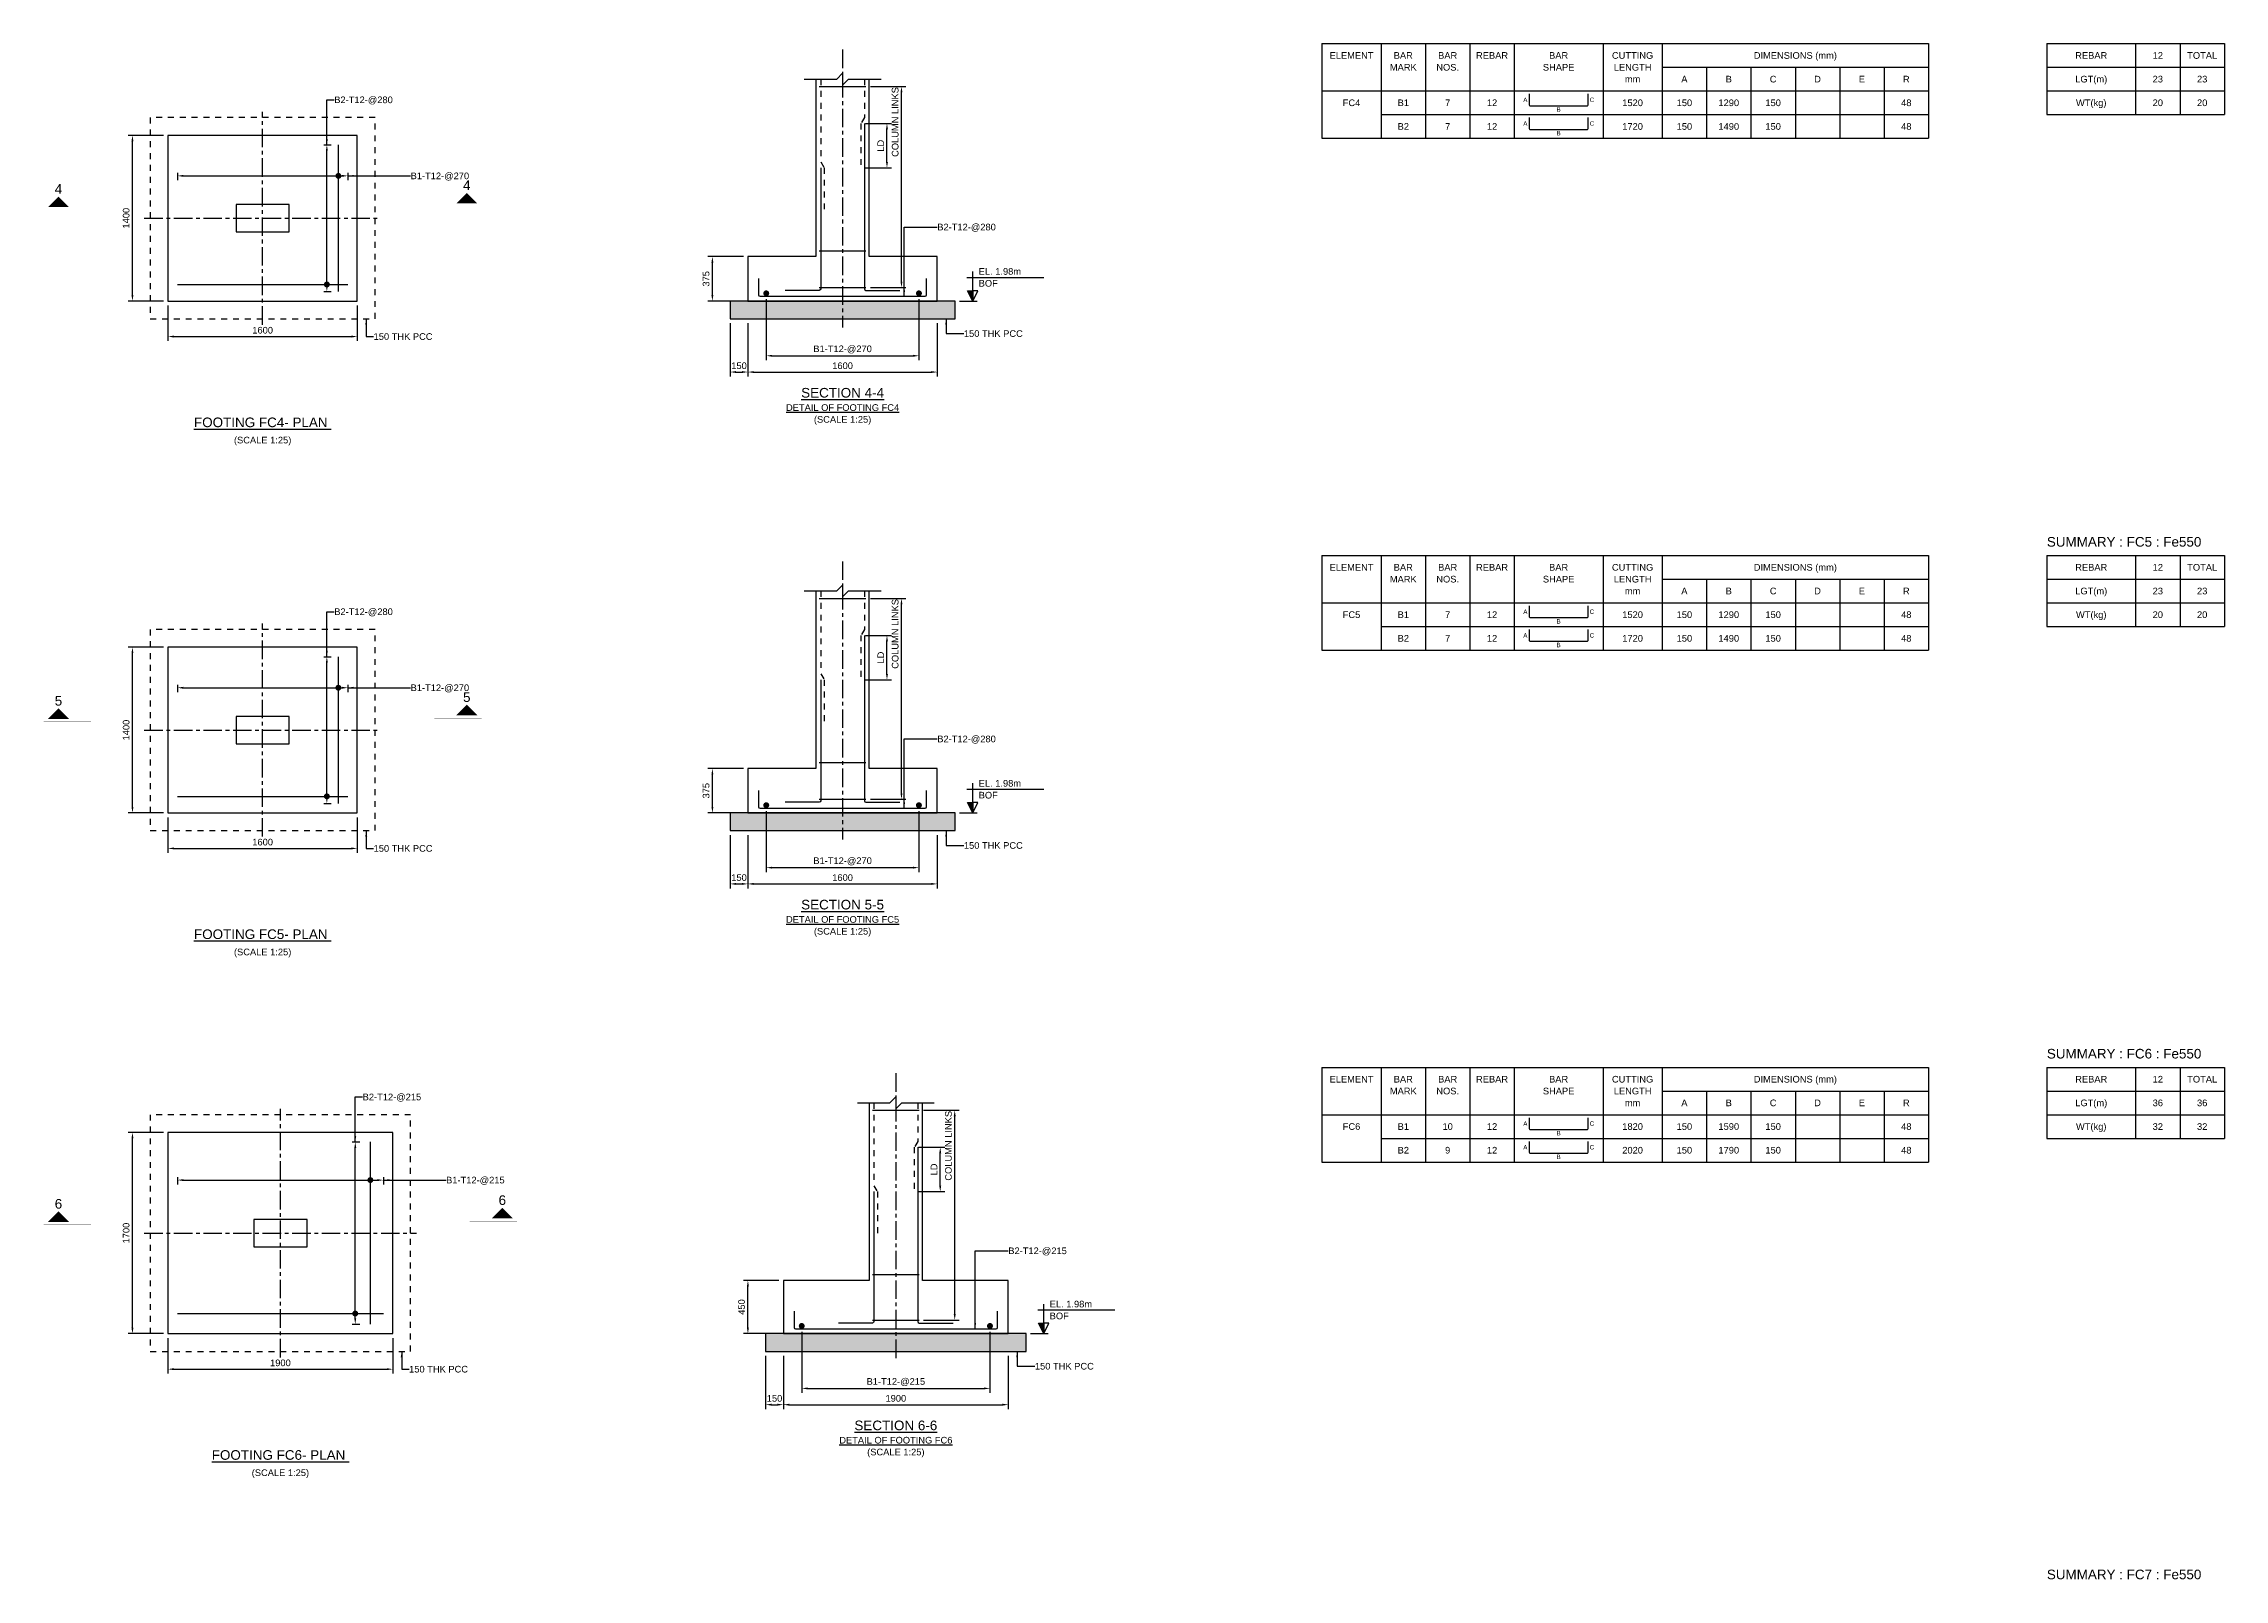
# Model space of a CAD drawing. Header units: inches. Extents: x -3602 to 70100, y -209600 to 630.
# Drawn here: x -3602 to 70100, y -103805 to -51900 of the extents above; entities that cross this region are included whole.
import ezdxf
from ezdxf.enums import TextEntityAlignment as Align

# ---------------------------------------------------------------- set-up
doc = ezdxf.new("R2010")
doc.units = ezdxf.units.IN
doc.header["$LTSCALE"] = 1000
doc.header["$MEASUREMENT"] = 0
doc.linetypes.add('Cline', pattern=[1, 0.625, -0.125, 0.125, -0.125])
doc.linetypes.add('Dashed', pattern=[0.6, 0.2, -0.2, 0.2])
for name, color, linetype in [('Center Line', 1, 'Continuous'), ('Column', 6, 'Continuous'), ('Concrete Line', 2, 'Continuous'), ('Dim', 31, 'Continuous'), ('Footing', 7, 'Continuous'), ('Labels', 4, 'Continuous'), ('PCC', 2, 'Continuous'), ('Reinforcement', 4, 'Continuous'), ('Schedule Header', 4, 'Continuous'), ('Schedule Line', 60, 'Continuous'), ('Section Mark', 5, 'Continuous'), ('Solid', 25, 'Continuous'), ('Text', 31, 'Continuous')]:
    doc.layers.add(name, color=color, linetype=linetype)
doc.styles.add('SC-BBS1', font='SansSerif')
doc.styles.add('SC-FTG1', font='SansSerif')
doc.styles.add('SC-FTG2', font='SansSerif')
doc.dimstyles.new('RccFooting', dxfattribs={"dimtxt": 225, "dimasz": 200, "dimexe": 150, "dimexo": 150, "dimgap": 100, "dimtad": 1, "dimtoh": 1, "dimdec": 4, "dimlfac": 0.25, "dimzin": 0, "dimdsep": 46, "dimtxsty": 'SC-FTG2', "dimcen": 0.09, "dimclrd": 8, "dimclre": 8, "dimclrt": 31, "dimadec": 0, "dimazin": 0, "dimtfac": 1, "dimtdec": 0, "dimtix": 1, "dimtofl": 0, "dimtmove": 0, "dimatfit": 3, "dimfxl": 1, "dimtolj": 1, "dimtzin": 0, "dimarcsym": 0})

# ---------------------------------------------------------------- blocks, each defined once
blk = doc.blocks.new('*D30')
at = {"color": 8, "linetype": 'ByBlock', "lineweight": -2}
for p, q in [((600, -60750), (600, -61950)), ((7000, -60750), (7000, -61950)), ((800, -61800), (6800, -61800))]:
    blk.add_line(p, q, dxfattribs=at)
at = {"color": 8}
for points in [[(600, -61800), (800, -61767), (800, -61833)], [(7000, -61800), (6800, -61833), (6800, -61767)]]:
    blk.add_solid(points, dxfattribs=at)
at = {"layer": 'DEFPOINTS', "color": 31}
for p in [(600, -60600), (7000, -60600), (600, -61800)]:
    blk.add_point(p, dxfattribs=at)
at = {"color": 31, "insert": (3800, -61588), "char_height": 225, "attachment_point": 5, "style": 'SC-FTG2'}
blk.add_mtext('\\A1;1600', dxfattribs=at)
blk = doc.blocks.new('*D31')
at = {"color": 8, "linetype": 'ByBlock', "lineweight": -2}
for p, q in [((450, -55000), (-750, -55000)), ((-600, -60400), (-600, -55200)), ((450, -60600), (-750, -60600))]:
    blk.add_line(p, q, dxfattribs=at)
at = {"color": 8}
for points in [[(-600, -55000), (-567, -55200), (-633, -55200)], [(-600, -60600), (-633, -60400), (-567, -60400)]]:
    blk.add_solid(points, dxfattribs=at)
at = {"layer": 'DEFPOINTS', "color": 31}
for p in [(600, -55000), (-600, -60600), (600, -60600)]:
    blk.add_point(p, dxfattribs=at)
at = {"color": 31, "insert": (-812, -57800), "char_height": 225, "attachment_point": 5, "rotation": 90, "style": 'SC-FTG2'}
blk.add_mtext('\\A1;1400', dxfattribs=at)
blk = doc.blocks.new('*D32')
at = {"color": 8, "linetype": 'ByBlock', "lineweight": -2}
for p, q in [((5870, -55320), (6120, -55320)), ((5970, -60080), (5970, -55520)), ((5870, -60280), (6120, -60280))]:
    blk.add_line(p, q, dxfattribs=at)
at = {"color": 8}
for points in [[(5970, -55320), (6003, -55520), (5937, -55520)], [(5970, -60280), (5937, -60080), (6003, -60080)]]:
    blk.add_solid(points, dxfattribs=at)
at = {"layer": 'DEFPOINTS', "color": 31}
for p in [(5720, -55320), (5720, -60280), (5970, -60280)]:
    blk.add_point(p, dxfattribs=at)
blk = doc.blocks.new('*D33')
at = {"color": 8, "linetype": 'ByBlock', "lineweight": -2}
for p, q in [((920, -56270), (920, -56520)), ((1120, -56370), (6480, -56370)), ((6680, -56270), (6680, -56520))]:
    blk.add_line(p, q, dxfattribs=at)
at = {"color": 8}
for points in [[(920, -56370), (1120, -56337), (1120, -56403)], [(6680, -56370), (6480, -56403), (6480, -56337)]]:
    blk.add_solid(points, dxfattribs=at)
at = {"layer": 'DEFPOINTS', "color": 31}
for p in [(920, -56120), (920, -56370), (6680, -56120)]:
    blk.add_point(p, dxfattribs=at)
blk = doc.blocks.new('*D34')
at = {"color": 8, "linetype": 'ByBlock', "lineweight": -2}
for p, q in [((19600, -61350), (19600, -63150)), ((20200, -61350), (20200, -63150)), ((19800, -63000), (20000, -63000))]:
    blk.add_line(p, q, dxfattribs=at)
at = {"color": 8}
for points in [[(19600, -63000), (19800, -62967), (19800, -63033)], [(20200, -63000), (20000, -63033), (20000, -62967)]]:
    blk.add_solid(points, dxfattribs=at)
at = {"layer": 'DEFPOINTS', "color": 31}
for p in [(19600, -61200), (20200, -61200), (19600, -63000)]:
    blk.add_point(p, dxfattribs=at)
at = {"color": 31, "insert": (19900, -62788), "char_height": 225, "attachment_point": 5, "style": 'SC-FTG2'}
blk.add_mtext('\\A1;150', dxfattribs=at)
blk = doc.blocks.new('*D35')
at = {"color": 8, "linetype": 'ByBlock', "lineweight": -2}
for p, q in [((20200, -61350), (20200, -63150)), ((26600, -61350), (26600, -63150)), ((20400, -63000), (26400, -63000))]:
    blk.add_line(p, q, dxfattribs=at)
at = {"color": 8}
for points in [[(20200, -63000), (20400, -62967), (20400, -63033)], [(26600, -63000), (26400, -63033), (26400, -62967)]]:
    blk.add_solid(points, dxfattribs=at)
at = {"layer": 'DEFPOINTS', "color": 31}
for p in [(20200, -61200), (26600, -61200), (20200, -63000)]:
    blk.add_point(p, dxfattribs=at)
at = {"color": 31, "insert": (23400, -62788), "char_height": 225, "attachment_point": 5, "style": 'SC-FTG2'}
blk.add_mtext('\\A1;1600', dxfattribs=at)
blk = doc.blocks.new('*D36')
at = {"color": 8, "linetype": 'ByBlock', "lineweight": -2}
for p, q in [((20050, -59100), (18850, -59100)), ((19000, -60400), (19000, -59300)), ((20050, -60600), (18850, -60600))]:
    blk.add_line(p, q, dxfattribs=at)
at = {"color": 8}
for points in [[(19000, -59100), (19033, -59300), (18967, -59300)], [(19000, -60600), (18967, -60400), (19033, -60400)]]:
    blk.add_solid(points, dxfattribs=at)
at = {"layer": 'DEFPOINTS', "color": 31}
for p in [(20200, -59100), (19000, -60600), (20200, -60600)]:
    blk.add_point(p, dxfattribs=at)
at = {"color": 31, "insert": (18788, -59850), "char_height": 225, "attachment_point": 5, "rotation": 90, "style": 'SC-FTG2'}
blk.add_mtext('\\A1;375', dxfattribs=at)
blk = doc.blocks.new('*D37')
at = {"color": 8, "linetype": 'ByBlock', "lineweight": -2}
for p, q in [((20820, -60540), (20820, -62600)), ((25980, -60540), (25980, -62600)), ((21020, -62450), (25780, -62450))]:
    blk.add_line(p, q, dxfattribs=at)
at = {"color": 8}
for points in [[(20820, -62450), (21020, -62417), (21020, -62483)], [(25980, -62450), (25780, -62483), (25780, -62417)]]:
    blk.add_solid(points, dxfattribs=at)
at = {"layer": 'DEFPOINTS', "color": 31}
for p in [(20820, -60390), (25980, -60390), (20820, -62450)]:
    blk.add_point(p, dxfattribs=at)
at = {"color": 31, "insert": (23400, -62238), "char_height": 225, "attachment_point": 5, "style": 'SC-FTG2'}
blk.add_mtext('\\A1;B1-T12-@270', dxfattribs=at)
blk = doc.blocks.new('*D38')
at = {"color": 8, "linetype": 'ByBlock', "lineweight": -2}
for p, q in [((24170, -54600), (25050, -54600)), ((24900, -55900), (24900, -54800)), ((24170, -56100), (25050, -56100))]:
    blk.add_line(p, q, dxfattribs=at)
at = {"color": 8}
for points in [[(24900, -54600), (24933, -54800), (24867, -54800)], [(24900, -56100), (24867, -55900), (24933, -55900)]]:
    blk.add_solid(points, dxfattribs=at)
at = {"layer": 'DEFPOINTS', "color": 31}
for p in [(24020, -54600), (24020, -56100), (24900, -56100)]:
    blk.add_point(p, dxfattribs=at)
at = {"color": 31, "insert": (24688, -55350), "char_height": 225, "attachment_point": 5, "rotation": 90, "style": 'SC-FTG2'}
blk.add_mtext('\\A1;LD', dxfattribs=at)
blk = doc.blocks.new('*D39')
at = {"color": 8, "linetype": 'ByBlock', "lineweight": -2}
for p, q in [((24340, -53350), (25540, -53350)), ((25390, -59940), (25390, -53550)), ((24340, -60140), (25540, -60140))]:
    blk.add_line(p, q, dxfattribs=at)
at = {"color": 8}
for points in [[(25390, -53350), (25423, -53550), (25357, -53550)], [(25390, -60140), (25357, -59940), (25423, -59940)]]:
    blk.add_solid(points, dxfattribs=at)
at = {"layer": 'DEFPOINTS', "color": 31}
for p in [(24190, -53350), (24190, -60140), (25390, -60140)]:
    blk.add_point(p, dxfattribs=at)
at = {"color": 31, "insert": (25178, -54550), "char_height": 225, "attachment_point": 5, "rotation": 90, "style": 'SC-FTG2'}
blk.add_mtext('\\A1;COLUMN LINKS', dxfattribs=at)
blk = doc.blocks.new('*D40')
at = {"color": 8, "linetype": 'ByBlock', "lineweight": -2}
for p, q in [((600, -78050), (600, -79250)), ((7000, -78050), (7000, -79250)), ((800, -79100), (6800, -79100))]:
    blk.add_line(p, q, dxfattribs=at)
at = {"color": 8}
for points in [[(600, -79100), (800, -79067), (800, -79133)], [(7000, -79100), (6800, -79133), (6800, -79067)]]:
    blk.add_solid(points, dxfattribs=at)
at = {"layer": 'DEFPOINTS', "color": 31}
for p in [(600, -77900), (7000, -77900), (600, -79100)]:
    blk.add_point(p, dxfattribs=at)
at = {"color": 31, "insert": (3800, -78888), "char_height": 225, "attachment_point": 5, "style": 'SC-FTG2'}
blk.add_mtext('\\A1;1600', dxfattribs=at)
blk = doc.blocks.new('*D41')
at = {"color": 8, "linetype": 'ByBlock', "lineweight": -2}
for p, q in [((450, -72300), (-750, -72300)), ((-600, -77700), (-600, -72500)), ((450, -77900), (-750, -77900))]:
    blk.add_line(p, q, dxfattribs=at)
at = {"color": 8}
for points in [[(-600, -72300), (-567, -72500), (-633, -72500)], [(-600, -77900), (-633, -77700), (-567, -77700)]]:
    blk.add_solid(points, dxfattribs=at)
at = {"layer": 'DEFPOINTS', "color": 31}
for p in [(600, -72300), (-600, -77900), (600, -77900)]:
    blk.add_point(p, dxfattribs=at)
at = {"color": 31, "insert": (-812, -75100), "char_height": 225, "attachment_point": 5, "rotation": 90, "style": 'SC-FTG2'}
blk.add_mtext('\\A1;1400', dxfattribs=at)
blk = doc.blocks.new('*D42')
at = {"color": 8, "linetype": 'ByBlock', "lineweight": -2}
for p, q in [((5870, -72620), (6120, -72620)), ((5970, -77380), (5970, -72820)), ((5870, -77580), (6120, -77580))]:
    blk.add_line(p, q, dxfattribs=at)
at = {"color": 8}
for points in [[(5970, -72620), (6003, -72820), (5937, -72820)], [(5970, -77580), (5937, -77380), (6003, -77380)]]:
    blk.add_solid(points, dxfattribs=at)
at = {"layer": 'DEFPOINTS', "color": 31}
for p in [(5720, -72620), (5720, -77580), (5970, -77580)]:
    blk.add_point(p, dxfattribs=at)
blk = doc.blocks.new('*D43')
at = {"color": 8, "linetype": 'ByBlock', "lineweight": -2}
for p, q in [((920, -73570), (920, -73820)), ((1120, -73670), (6480, -73670)), ((6680, -73570), (6680, -73820))]:
    blk.add_line(p, q, dxfattribs=at)
at = {"color": 8}
for points in [[(920, -73670), (1120, -73637), (1120, -73703)], [(6680, -73670), (6480, -73703), (6480, -73637)]]:
    blk.add_solid(points, dxfattribs=at)
at = {"layer": 'DEFPOINTS', "color": 31}
for p in [(920, -73420), (920, -73670), (6680, -73420)]:
    blk.add_point(p, dxfattribs=at)
blk = doc.blocks.new('*D44')
at = {"color": 8, "linetype": 'ByBlock', "lineweight": -2}
for p, q in [((19600, -78650), (19600, -80450)), ((20200, -78650), (20200, -80450)), ((19800, -80300), (20000, -80300))]:
    blk.add_line(p, q, dxfattribs=at)
at = {"color": 8}
for points in [[(19600, -80300), (19800, -80267), (19800, -80333)], [(20200, -80300), (20000, -80333), (20000, -80267)]]:
    blk.add_solid(points, dxfattribs=at)
at = {"layer": 'DEFPOINTS', "color": 31}
for p in [(19600, -78500), (20200, -78500), (19600, -80300)]:
    blk.add_point(p, dxfattribs=at)
at = {"color": 31, "insert": (19900, -80088), "char_height": 225, "attachment_point": 5, "style": 'SC-FTG2'}
blk.add_mtext('\\A1;150', dxfattribs=at)
blk = doc.blocks.new('*D45')
at = {"color": 8, "linetype": 'ByBlock', "lineweight": -2}
for p, q in [((20200, -78650), (20200, -80450)), ((26600, -78650), (26600, -80450)), ((20400, -80300), (26400, -80300))]:
    blk.add_line(p, q, dxfattribs=at)
at = {"color": 8}
for points in [[(20200, -80300), (20400, -80267), (20400, -80333)], [(26600, -80300), (26400, -80333), (26400, -80267)]]:
    blk.add_solid(points, dxfattribs=at)
at = {"layer": 'DEFPOINTS', "color": 31}
for p in [(20200, -78500), (26600, -78500), (20200, -80300)]:
    blk.add_point(p, dxfattribs=at)
at = {"color": 31, "insert": (23400, -80088), "char_height": 225, "attachment_point": 5, "style": 'SC-FTG2'}
blk.add_mtext('\\A1;1600', dxfattribs=at)
blk = doc.blocks.new('*D46')
at = {"color": 8, "linetype": 'ByBlock', "lineweight": -2}
for p, q in [((20050, -76400), (18850, -76400)), ((19000, -77700), (19000, -76600)), ((20050, -77900), (18850, -77900))]:
    blk.add_line(p, q, dxfattribs=at)
at = {"color": 8}
for points in [[(19000, -76400), (19033, -76600), (18967, -76600)], [(19000, -77900), (18967, -77700), (19033, -77700)]]:
    blk.add_solid(points, dxfattribs=at)
at = {"layer": 'DEFPOINTS', "color": 31}
for p in [(20200, -76400), (19000, -77900), (20200, -77900)]:
    blk.add_point(p, dxfattribs=at)
at = {"color": 31, "insert": (18788, -77150), "char_height": 225, "attachment_point": 5, "rotation": 90, "style": 'SC-FTG2'}
blk.add_mtext('\\A1;375', dxfattribs=at)
blk = doc.blocks.new('*D47')
at = {"color": 8, "linetype": 'ByBlock', "lineweight": -2}
for p, q in [((20820, -77840), (20820, -79900)), ((25980, -77840), (25980, -79900)), ((21020, -79750), (25780, -79750))]:
    blk.add_line(p, q, dxfattribs=at)
at = {"color": 8}
for points in [[(20820, -79750), (21020, -79717), (21020, -79783)], [(25980, -79750), (25780, -79783), (25780, -79717)]]:
    blk.add_solid(points, dxfattribs=at)
at = {"layer": 'DEFPOINTS', "color": 31}
for p in [(20820, -77690), (25980, -77690), (20820, -79750)]:
    blk.add_point(p, dxfattribs=at)
at = {"color": 31, "insert": (23400, -79538), "char_height": 225, "attachment_point": 5, "style": 'SC-FTG2'}
blk.add_mtext('\\A1;B1-T12-@270', dxfattribs=at)
blk = doc.blocks.new('*D48')
at = {"color": 8, "linetype": 'ByBlock', "lineweight": -2}
for p, q in [((24170, -71900), (25050, -71900)), ((24900, -73200), (24900, -72100)), ((24170, -73400), (25050, -73400))]:
    blk.add_line(p, q, dxfattribs=at)
at = {"color": 8}
for points in [[(24900, -71900), (24933, -72100), (24867, -72100)], [(24900, -73400), (24867, -73200), (24933, -73200)]]:
    blk.add_solid(points, dxfattribs=at)
at = {"layer": 'DEFPOINTS', "color": 31}
for p in [(24020, -71900), (24020, -73400), (24900, -73400)]:
    blk.add_point(p, dxfattribs=at)
at = {"color": 31, "insert": (24688, -72650), "char_height": 225, "attachment_point": 5, "rotation": 90, "style": 'SC-FTG2'}
blk.add_mtext('\\A1;LD', dxfattribs=at)
blk = doc.blocks.new('*D49')
at = {"color": 8, "linetype": 'ByBlock', "lineweight": -2}
for p, q in [((24340, -70650), (25540, -70650)), ((25390, -77240), (25390, -70850)), ((24340, -77440), (25540, -77440))]:
    blk.add_line(p, q, dxfattribs=at)
at = {"color": 8}
for points in [[(25390, -70650), (25423, -70850), (25357, -70850)], [(25390, -77440), (25357, -77240), (25423, -77240)]]:
    blk.add_solid(points, dxfattribs=at)
at = {"layer": 'DEFPOINTS', "color": 31}
for p in [(24190, -70650), (24190, -77440), (25390, -77440)]:
    blk.add_point(p, dxfattribs=at)
at = {"color": 31, "insert": (25178, -71850), "char_height": 225, "attachment_point": 5, "rotation": 90, "style": 'SC-FTG2'}
blk.add_mtext('\\A1;COLUMN LINKS', dxfattribs=at)
blk = doc.blocks.new('*D50')
at = {"color": 8, "linetype": 'ByBlock', "lineweight": -2}
for p, q in [((600, -95650), (600, -96850)), ((8200, -95650), (8200, -96850)), ((800, -96700), (8000, -96700))]:
    blk.add_line(p, q, dxfattribs=at)
at = {"color": 8}
for points in [[(600, -96700), (800, -96667), (800, -96733)], [(8200, -96700), (8000, -96733), (8000, -96667)]]:
    blk.add_solid(points, dxfattribs=at)
at = {"layer": 'DEFPOINTS', "color": 31}
for p in [(600, -95500), (8200, -95500), (600, -96700)]:
    blk.add_point(p, dxfattribs=at)
at = {"color": 31, "insert": (4400, -96488), "char_height": 225, "attachment_point": 5, "style": 'SC-FTG2'}
blk.add_mtext('\\A1;1900', dxfattribs=at)
blk = doc.blocks.new('*D51')
at = {"color": 8, "linetype": 'ByBlock', "lineweight": -2}
for p, q in [((450, -88700), (-750, -88700)), ((-600, -95300), (-600, -88900)), ((450, -95500), (-750, -95500))]:
    blk.add_line(p, q, dxfattribs=at)
at = {"color": 8}
for points in [[(-600, -88700), (-567, -88900), (-633, -88900)], [(-600, -95500), (-633, -95300), (-567, -95300)]]:
    blk.add_solid(points, dxfattribs=at)
at = {"layer": 'DEFPOINTS', "color": 31}
for p in [(600, -88700), (-600, -95500), (600, -95500)]:
    blk.add_point(p, dxfattribs=at)
at = {"color": 31, "insert": (-812, -92100), "char_height": 225, "attachment_point": 5, "rotation": 90, "style": 'SC-FTG2'}
blk.add_mtext('\\A1;1700', dxfattribs=at)
blk = doc.blocks.new('*D52')
at = {"color": 8, "linetype": 'ByBlock', "lineweight": -2}
for p, q in [((6830, -89020), (7080, -89020)), ((6930, -94980), (6930, -89220)), ((6830, -95180), (7080, -95180))]:
    blk.add_line(p, q, dxfattribs=at)
at = {"color": 8}
for points in [[(6930, -89020), (6963, -89220), (6897, -89220)], [(6930, -95180), (6897, -94980), (6963, -94980)]]:
    blk.add_solid(points, dxfattribs=at)
at = {"layer": 'DEFPOINTS', "color": 31}
for p in [(6680, -89020), (6680, -95180), (6930, -95180)]:
    blk.add_point(p, dxfattribs=at)
blk = doc.blocks.new('*D53')
at = {"color": 8, "linetype": 'ByBlock', "lineweight": -2}
for p, q in [((920, -90210), (920, -90460)), ((1120, -90310), (7680, -90310)), ((7880, -90210), (7880, -90460))]:
    blk.add_line(p, q, dxfattribs=at)
at = {"color": 8}
for points in [[(920, -90310), (1120, -90277), (1120, -90343)], [(7880, -90310), (7680, -90343), (7680, -90277)]]:
    blk.add_solid(points, dxfattribs=at)
at = {"layer": 'DEFPOINTS', "color": 31}
for p in [(920, -90060), (920, -90310), (7880, -90060)]:
    blk.add_point(p, dxfattribs=at)
blk = doc.blocks.new('*D54')
at = {"color": 8, "linetype": 'ByBlock', "lineweight": -2}
for p, q in [((20800, -96250), (20800, -98050)), ((21400, -96250), (21400, -98050)), ((21000, -97900), (21200, -97900))]:
    blk.add_line(p, q, dxfattribs=at)
at = {"color": 8}
for points in [[(20800, -97900), (21000, -97867), (21000, -97933)], [(21400, -97900), (21200, -97933), (21200, -97867)]]:
    blk.add_solid(points, dxfattribs=at)
at = {"layer": 'DEFPOINTS', "color": 31}
for p in [(20800, -96100), (21400, -96100), (20800, -97900)]:
    blk.add_point(p, dxfattribs=at)
at = {"color": 31, "insert": (21100, -97688), "char_height": 225, "attachment_point": 5, "style": 'SC-FTG2'}
blk.add_mtext('\\A1;150', dxfattribs=at)
blk = doc.blocks.new('*D55')
at = {"color": 8, "linetype": 'ByBlock', "lineweight": -2}
for p, q in [((21400, -96250), (21400, -98050)), ((29000, -96250), (29000, -98050)), ((21600, -97900), (28800, -97900))]:
    blk.add_line(p, q, dxfattribs=at)
at = {"color": 8}
for points in [[(21400, -97900), (21600, -97867), (21600, -97933)], [(29000, -97900), (28800, -97933), (28800, -97867)]]:
    blk.add_solid(points, dxfattribs=at)
at = {"layer": 'DEFPOINTS', "color": 31}
for p in [(21400, -96100), (29000, -96100), (21400, -97900)]:
    blk.add_point(p, dxfattribs=at)
at = {"color": 31, "insert": (25200, -97688), "char_height": 225, "attachment_point": 5, "style": 'SC-FTG2'}
blk.add_mtext('\\A1;1900', dxfattribs=at)
blk = doc.blocks.new('*D56')
at = {"color": 8, "linetype": 'ByBlock', "lineweight": -2}
for p, q in [((21250, -93700), (20050, -93700)), ((20200, -95300), (20200, -93900)), ((21250, -95500), (20050, -95500))]:
    blk.add_line(p, q, dxfattribs=at)
at = {"color": 8}
for points in [[(20200, -93700), (20233, -93900), (20167, -93900)], [(20200, -95500), (20167, -95300), (20233, -95300)]]:
    blk.add_solid(points, dxfattribs=at)
at = {"layer": 'DEFPOINTS', "color": 31}
for p in [(21400, -93700), (20200, -95500), (21400, -95500)]:
    blk.add_point(p, dxfattribs=at)
at = {"color": 31, "insert": (19988, -94600), "char_height": 225, "attachment_point": 5, "rotation": 90, "style": 'SC-FTG2'}
blk.add_mtext('\\A1;450', dxfattribs=at)
blk = doc.blocks.new('*D57')
at = {"color": 8, "linetype": 'ByBlock', "lineweight": -2}
for p, q in [((22020, -95440), (22020, -97500)), ((28380, -95440), (28380, -97500)), ((22220, -97350), (28180, -97350))]:
    blk.add_line(p, q, dxfattribs=at)
at = {"color": 8}
for points in [[(22020, -97350), (22220, -97317), (22220, -97383)], [(28380, -97350), (28180, -97383), (28180, -97317)]]:
    blk.add_solid(points, dxfattribs=at)
at = {"layer": 'DEFPOINTS', "color": 31}
for p in [(22020, -95290), (28380, -95290), (22020, -97350)]:
    blk.add_point(p, dxfattribs=at)
at = {"color": 31, "insert": (25200, -97138), "char_height": 225, "attachment_point": 5, "style": 'SC-FTG2'}
blk.add_mtext('\\A1;B1-T12-@215', dxfattribs=at)
blk = doc.blocks.new('*D58')
at = {"color": 8, "linetype": 'ByBlock', "lineweight": -2}
for p, q in [((25970, -89200), (26850, -89200)), ((26700, -90500), (26700, -89400)), ((25970, -90700), (26850, -90700))]:
    blk.add_line(p, q, dxfattribs=at)
at = {"color": 8}
for points in [[(26700, -89200), (26733, -89400), (26667, -89400)], [(26700, -90700), (26667, -90500), (26733, -90500)]]:
    blk.add_solid(points, dxfattribs=at)
at = {"layer": 'DEFPOINTS', "color": 31}
for p in [(25820, -89200), (25820, -90700), (26700, -90700)]:
    blk.add_point(p, dxfattribs=at)
at = {"color": 31, "insert": (26488, -89950), "char_height": 225, "attachment_point": 5, "rotation": 90, "style": 'SC-FTG2'}
blk.add_mtext('\\A1;LD', dxfattribs=at)
blk = doc.blocks.new('*D59')
at = {"color": 8, "linetype": 'ByBlock', "lineweight": -2}
for p, q in [((26140, -87950), (27340, -87950)), ((27190, -94840), (27190, -88150)), ((26140, -95040), (27340, -95040))]:
    blk.add_line(p, q, dxfattribs=at)
at = {"color": 8}
for points in [[(27190, -87950), (27223, -88150), (27157, -88150)], [(27190, -95040), (27157, -94840), (27223, -94840)]]:
    blk.add_solid(points, dxfattribs=at)
at = {"layer": 'DEFPOINTS', "color": 31}
for p in [(25990, -87950), (25990, -95040), (27190, -95040)]:
    blk.add_point(p, dxfattribs=at)
at = {"color": 31, "insert": (26978, -89150), "char_height": 225, "attachment_point": 5, "rotation": 90, "style": 'SC-FTG2'}
blk.add_mtext('\\A1;COLUMN LINKS', dxfattribs=at)

msp = doc.modelspace()

# ---------------------------------------------------------------- hatches: boundary and pattern name
at = {"layer": 'Solid'}
for points in [[(-3450, -57424), (-3100, -57074), (-2750, -57424), (-3450, -57424)], [(11050, -57300), (10700, -56950), (10350, -57300), (11050, -57300)], [(27800, -60600), (27625, -60250), (27800, -60250)], [(19600, -61200), (27200, -61200), (27200, -60600), (19600, -60600)], [(-3450, -74724), (-3100, -74374), (-2750, -74724), (-3450, -74724)], [(11050, -74600), (10700, -74250), (10350, -74600), (11050, -74600)], [(19600, -78500), (27200, -78500), (27200, -77900), (19600, -77900)], [(27800, -77900), (27625, -77550), (27800, -77550)], [(-3450, -91724), (-3100, -91374), (-2750, -91724), (-3450, -91724)], [(12250, -91600), (11900, -91250), (11550, -91600), (12250, -91600)], [(20800, -96100), (29600, -96100), (29600, -95500), (20800, -95500)], [(30200, -95500), (30025, -95150), (30200, -95150)]]:
    msp.add_hatch(color=256, dxfattribs=at).paths.add_polyline_path(points, flags=0)

# ---------------------------------------------------------------- linework, layer by layer
at = {"layer": 'Center Line', "linetype": 'Cline'}
for points in [[(23400, -52100), (23400, -61500)], [(3800, -61400), (3800, -54200)], [(-200, -57800), (7800, -57800)], [(23400, -69400), (23400, -78800)], [(3800, -78700), (3800, -71500)], [(-200, -75100), (7800, -75100)], [(25200, -86700), (25200, -96400)], [(4400, -96300), (4400, -87900)], [(-200, -92100), (9000, -92100)]]:
    msp.add_lwpolyline(points, dxfattribs=at)
at = {"layer": 'Column'}
for points in [[(2900, -58260), (4700, -58260), (4700, -57340), (2900, -57340), (2900, -58260)], [(2900, -75560), (4700, -75560), (4700, -74640), (2900, -74640), (2900, -75560)], [(3500, -92560), (5300, -92560), (5300, -91640), (3500, -91640), (3500, -92560)]]:
    msp.add_lwpolyline(points, dxfattribs=at)
at = {"layer": 'Concrete Line'}
for points in [[(22100, -53100), (23200, -53100), (23400, -52900), (23400, -53300), (23600, -53100), (24700, -53100)], [(22500, -53100), (22500, -59100), (20200, -59100), (20200, -60600), (26600, -60600), (26600, -59100), (24300, -59100), (24300, -53100)], [(22500, -70400), (22500, -76400), (20200, -76400), (20200, -77900), (26600, -77900), (26600, -76400), (24300, -76400), (24300, -70400)], [(22100, -70400), (23200, -70400), (23400, -70200), (23400, -70600), (23600, -70400), (24700, -70400)], [(24300, -87700), (24300, -93700), (21400, -93700), (21400, -95500), (29000, -95500), (29000, -93700), (26100, -93700), (26100, -87700)], [(23900, -87700), (25000, -87700), (25200, -87500), (25200, -87900), (25400, -87700), (26500, -87700)]]:
    msp.add_lwpolyline(points, dxfattribs=at)
at = {"layer": 'Dim', "color": 8, "const_width": 100}
for points in [[(6310, -56370, 1), (6410, -56370, 1)], [(5920, -60040, 1), (6020, -60040, 1)], [(6310, -73670, 1), (6410, -73670, 1)], [(5920, -77340, 1), (6020, -77340, 1)], [(7390, -90310, 1), (7490, -90310, 1)], [(6880, -94820, 1), (6980, -94820, 1)]]:
    msp.add_lwpolyline(points, format="xyb", close=True, dxfattribs=at)
at = {"layer": 'Footing'}
for points in [[(600, -60600), (7000, -60600), (7000, -55000), (600, -55000), (600, -60600)], [(600, -77900), (7000, -77900), (7000, -72300), (600, -72300), (600, -77900)], [(600, -95500), (8200, -95500), (8200, -88700), (600, -88700), (600, -95500)]]:
    msp.add_lwpolyline(points, dxfattribs=at)
at = {"layer": 'PCC', "linetype": 'Dashed'}
for points in [[(0, -61200), (7600, -61200), (7600, -54400), (0, -54400), (0, -61200)], [(0, -78500), (7600, -78500), (7600, -71700), (0, -71700), (0, -78500)], [(0, -96100), (8800, -96100), (8800, -88100), (0, -88100), (0, -96100)]]:
    msp.add_lwpolyline(points, dxfattribs=at)
at = {"layer": 'PCC'}
for points in [[(19600, -61200), (27200, -61200), (27200, -60600), (19600, -60600), (19600, -61200)], [(19600, -78500), (27200, -78500), (27200, -77900), (19600, -77900), (19600, -78500)], [(20800, -96100), (29600, -96100), (29600, -95500), (20800, -95500), (20800, -96100)]]:
    msp.add_lwpolyline(points, dxfattribs=at)
at = {"layer": 'Reinforcement'}
for points in [[(22610, -53350), (24190, -53350)], [(6360, -60280), (6360, -55320)], [(22610, -58900), (24190, -58900)], [(920, -60040), (6680, -60040)], [(22610, -60140), (24190, -60140)], [(22610, -70650), (24190, -70650)], [(6360, -77580), (6360, -72620)], [(22610, -76200), (24190, -76200)], [(920, -77340), (6680, -77340)], [(22610, -77440), (24190, -77440)], [(24410, -87950), (25990, -87950)], [(7440, -95180), (7440, -89020)], [(24410, -93500), (25990, -93500)], [(920, -94820), (7880, -94820)], [(24410, -95040), (25990, -95040)]]:
    msp.add_lwpolyline(points, dxfattribs=at)
at = {"layer": 'Reinforcement', "linetype": 'Dashed'}
for points in [[(22660, -53100), (22660, -55900), (22780, -56100), (22780, -57600)], [(24140, -53100), (24140, -54400), (24020, -54600), (24020, -56100)], [(22660, -70400), (22660, -73200), (22780, -73400), (22780, -74900)], [(24140, -70400), (24140, -71700), (24020, -71900), (24020, -73400)], [(24460, -87700), (24460, -90500), (24580, -90700), (24580, -92200)], [(25940, -87700), (25940, -89000), (25820, -89200), (25820, -90700)]]:
    msp.add_lwpolyline(points, dxfattribs=at)
at = {"layer": 'Reinforcement'}
for points in [[(46600, -53600), (46600, -53950, 0.5), (46650, -54000), (48550, -54000, 0.5), (48600, -53950), (48600, -53600)], [(46600, -54400), (46600, -54750, 0.5), (46650, -54800), (48550, -54800, 0.5), (48600, -54750), (48600, -54400)], [(24140, -54600), (24140, -60190, 0.4), (24190, -60240), (25340, -60240, 0.4), (25340, -60240), (25340, -60240)], [(22660, -56100), (22660, -60190, -0.4), (22610, -60240), (21460, -60240, 0.4), (21460, -60240), (21460, -60240)], [(20560, -59840), (20560, -60390, 0.4), (20610, -60440), (26190, -60440, 0.4), (26240, -60390), (26240, -59840)], [(46600, -70900), (46600, -71250, 0.5), (46650, -71300), (48550, -71300, 0.5), (48600, -71250), (48600, -70900)], [(24140, -71900), (24140, -77490, 0.4), (24190, -77540), (25340, -77540, 0.4), (25340, -77540), (25340, -77540)], [(46600, -71700), (46600, -72050, 0.5), (46650, -72100), (48550, -72100, 0.5), (48600, -72050), (48600, -71700)], [(22660, -73400), (22660, -77490, -0.4), (22610, -77540), (21460, -77540, 0.4), (21460, -77540), (21460, -77540)], [(20560, -77140), (20560, -77690, 0.4), (20610, -77740), (26190, -77740, 0.4), (26240, -77690), (26240, -77140)], [(46600, -88200), (46600, -88550, 0.5), (46650, -88600), (48550, -88600, 0.5), (48600, -88550), (48600, -88200)], [(46600, -89000), (46600, -89350, 0.5), (46650, -89400), (48550, -89400, 0.5), (48600, -89350), (48600, -89000)], [(25940, -89200), (25940, -95090, 0.4), (25990, -95140), (27140, -95140, 0.4), (27140, -95140), (27140, -95140)], [(24460, -90700), (24460, -95090, -0.4), (24410, -95140), (23260, -95140, 0.4), (23260, -95140), (23260, -95140)], [(21760, -94740), (21760, -95290, 0.4), (21810, -95340), (28590, -95340, 0.4), (28640, -95290), (28640, -94740)]]:
    msp.add_lwpolyline(points, format="xyb", dxfattribs=at)
at = {"layer": 'Reinforcement', "const_width": 100}
for points in [[(20770, -60340, 1), (20870, -60340, 1)], [(25930, -60340, 1), (26030, -60340, 1)], [(20770, -77640, 1), (20870, -77640, 1)], [(25930, -77640, 1), (26030, -77640, 1)], [(21970, -95240, 1), (22070, -95240, 1)], [(28330, -95240, 1), (28430, -95240, 1)]]:
    msp.add_lwpolyline(points, format="xyb", close=True, dxfattribs=at)
at = {"layer": 'Schedule Line'}
for p, q in [((39600, -51900), (60100, -51900)), ((39600, -51900), (39600, -55100)), ((41600, -51900), (41600, -55100)), ((43100, -51900), (43100, -55100)), ((44600, -51900), (44600, -55100)), ((46100, -51900), (46100, -55100)), ((49100, -51900), (49100, -55100)), ((51100, -51900), (51100, -55100)), ((60100, -51900), (60100, -55100)), ((64100, -51900), (70100, -51900)), ((64100, -51900), (64100, -54300)), ((67100, -51900), (67100, -54300)), ((68600, -51900), (68600, -54300)), ((70100, -51900), (70100, -54300)), ((51100, -52700), (60100, -52700)), ((52600, -52700), (52600, -55100)), ((54100, -52700), (54100, -55100)), ((55600, -52700), (55600, -55100)), ((57100, -52700), (57100, -55100)), ((58600, -52700), (58600, -55100)), ((64100, -52700), (70100, -52700)), ((39600, -53500), (60100, -53500)), ((64100, -53500), (70100, -53500)), ((41600, -54300), (60100, -54300)), ((64100, -54300), (70100, -54300)), ((39600, -55100), (60100, -55100)), ((41600, -55100), (60100, -55100)), ((39600, -69200), (60100, -69200)), ((39600, -69200), (39600, -72400)), ((41600, -69200), (41600, -72400)), ((43100, -69200), (43100, -72400)), ((44600, -69200), (44600, -72400)), ((46100, -69200), (46100, -72400)), ((49100, -69200), (49100, -72400)), ((51100, -69200), (51100, -72400)), ((60100, -69200), (60100, -72400)), ((64100, -69200), (70100, -69200)), ((64100, -69200), (64100, -71600)), ((67100, -69200), (67100, -71600)), ((68600, -69200), (68600, -71600)), ((70100, -69200), (70100, -71600)), ((51100, -70000), (60100, -70000)), ((52600, -70000), (52600, -72400)), ((54100, -70000), (54100, -72400)), ((55600, -70000), (55600, -72400)), ((57100, -70000), (57100, -72400)), ((58600, -70000), (58600, -72400)), ((64100, -70000), (70100, -70000)), ((39600, -70800), (60100, -70800)), ((64100, -70800), (70100, -70800)), ((41600, -71600), (60100, -71600)), ((64100, -71600), (70100, -71600)), ((39600, -72400), (60100, -72400)), ((41600, -72400), (60100, -72400)), ((39600, -86500), (60100, -86500)), ((39600, -86500), (39600, -89700)), ((41600, -86500), (41600, -89700)), ((43100, -86500), (43100, -89700)), ((44600, -86500), (44600, -89700)), ((46100, -86500), (46100, -89700)), ((49100, -86500), (49100, -89700)), ((51100, -86500), (51100, -89700)), ((60100, -86500), (60100, -89700)), ((64100, -86500), (70100, -86500)), ((64100, -86500), (64100, -88900)), ((67100, -86500), (67100, -88900)), ((68600, -86500), (68600, -88900)), ((70100, -86500), (70100, -88900)), ((51100, -87300), (60100, -87300)), ((52600, -87300), (52600, -89700)), ((54100, -87300), (54100, -89700)), ((55600, -87300), (55600, -89700)), ((57100, -87300), (57100, -89700)), ((58600, -87300), (58600, -89700)), ((64100, -87300), (70100, -87300)), ((39600, -88100), (60100, -88100)), ((64100, -88100), (70100, -88100)), ((41600, -88900), (60100, -88900)), ((64100, -88900), (70100, -88900)), ((39600, -89700), (60100, -89700)), ((41600, -89700), (60100, -89700))]:
    msp.add_line(p, q, dxfattribs=at)
at = {"layer": 'Section Mark'}
for p, q in [((27350, -60600), (27950, -60600)), ((27350, -77900), (27950, -77900)), ((29750, -95500), (30350, -95500))]:
    msp.add_line(p, q, dxfattribs=at)
at = {"layer": 'Section Mark', "const_width": 5}
for points in [[(-3450, -57424), (-3100, -57074), (-2750, -57424), (-3450, -57424)], [(9600, -57400), (11200, -57400)], [(11050, -57300), (10700, -56950), (10350, -57300), (11050, -57300)], [(-2000, -57524), (-3600, -57524)], [(-3450, -74724), (-3100, -74374), (-2750, -74724), (-3450, -74724)], [(11050, -74600), (10700, -74250), (10350, -74600), (11050, -74600)], [(-2000, -74824), (-3600, -74824)], [(9600, -74700), (11200, -74700)], [(-3450, -91724), (-3100, -91374), (-2750, -91724), (-3450, -91724)], [(12250, -91600), (11900, -91250), (11550, -91600), (12250, -91600)], [(-2000, -91824), (-3600, -91824)], [(10800, -91700), (12400, -91700)]]:
    msp.add_lwpolyline(points, dxfattribs=at)
at = {"layer": 'Section Mark'}
for points in [[(27800, -60600), (27800, -59600)], [(27600, -59800), (30200, -59800)], [(27800, -60600), (27625, -60250), (27800, -60250), (27800, -60600)], [(27800, -60600), (27975, -60250), (27800, -60250), (27800, -60600)], [(27600, -77100), (30200, -77100)], [(27800, -77900), (27800, -76900)], [(27800, -77900), (27625, -77550), (27800, -77550), (27800, -77900)], [(27800, -77900), (27975, -77550), (27800, -77550), (27800, -77900)], [(30000, -94700), (32600, -94700)], [(30200, -95500), (30200, -94500)], [(30200, -95500), (30025, -95150), (30200, -95150), (30200, -95500)], [(30200, -95500), (30375, -95150), (30200, -95150), (30200, -95500)]]:
    msp.add_lwpolyline(points, dxfattribs=at)

# ---------------------------------------------------------------- texts
at = {"layer": 'Dim', "style": 'SC-BBS1'}
for s, p in [('A', (46475, -53800)), ('C', (48725, -53800)), ('A', (46475, -54600)), ('B', (47600, -54125)), ('C', (48725, -54600)), ('B', (47600, -54925)), ('A', (46475, -71100)), ('B', (47600, -71425)), ('C', (48725, -71100)), ('A', (46475, -71900)), ('B', (47600, -72225)), ('C', (48725, -71900)), ('A', (46475, -88400)), ('C', (48725, -88400)), ('A', (46475, -89200)), ('B', (47600, -88725)), ('C', (48725, -89200)), ('B', (47600, -89525))]:
    msp.add_text(s, height=150, dxfattribs=at).set_placement(p, align=Align.MIDDLE_CENTER)
at = {"layer": 'Dim', "style": 'SC-FTG2'}
for s, p in [('B2-T12-@280', (26600, -58100)), ('150 THK PCC', (7550, -61800)), ('150 THK PCC', (27500, -61700)), ('B2-T12-@280', (26600, -75400)), ('150 THK PCC', (7550, -79100)), ('150 THK PCC', (27500, -79000)), ('B2-T12-@215', (29000, -92700)), ('150 THK PCC', (29900, -96600)), ('150 THK PCC', (8750, -96700))]:
    msp.add_text(s, height=225, dxfattribs=at).set_placement(p, align=Align.MIDDLE_LEFT)
at = {"layer": 'Labels', "style": 'SC-FTG1'}
for s, p in [('%%USECTION 4-4', (23400, -63700)), ('%%uFOOTING FC4- PLAN ', (3800, -64700)), ('%%USECTION 5-5', (23400, -81000)), ('%%uFOOTING FC5- PLAN ', (3800, -82000)), ('%%USECTION 6-6', (25200, -98600)), ('%%uFOOTING FC6- PLAN ', (4400, -99600))]:
    msp.add_text(s, height=325, dxfattribs=at).set_placement(p, align=Align.MIDDLE_CENTER)
at = {"layer": 'Schedule Header', "style": 'SC-BBS1'}
for s, p in [('ELEMENT', (40600, -52300)), ('BAR', (42350, -52300)), ('BAR', (43850, -52300)), ('REBAR', (45350, -52300)), ('BAR', (47600, -52300)), ('CUTTING', (50100, -52300)), ('DIMENSIONS (mm)', (55600, -52300)), ('REBAR', (65600, -52300)), ('12', (67850, -52300)), ('TOTAL', (69350, -52300)), ('MARK', (42350, -52700)), ('NOS.', (43850, -52700)), ('SHAPE', (47600, -52700)), ('LENGTH', (50100, -52700)), ('mm', (50100, -53100)), ('A', (51850, -53100)), ('B', (53350, -53100)), ('C', (54850, -53100)), ('D', (56350, -53100)), ('E', (57850, -53100)), ('R', (59350, -53100)), ('LGT(m)', (65600, -53100)), ('WT(kg)', (65600, -53900)), ('ELEMENT', (40600, -69600)), ('MARK', (42350, -70000)), ('BAR', (42350, -69600)), ('NOS.', (43850, -70000)), ('BAR', (43850, -69600)), ('REBAR', (45350, -69600)), ('SHAPE', (47600, -70000)), ('BAR', (47600, -69600)), ('CUTTING', (50100, -69600)), ('LENGTH', (50100, -70000)), ('DIMENSIONS (mm)', (55600, -69600)), ('REBAR', (65600, -69600)), ('12', (67850, -69600)), ('TOTAL', (69350, -69600)), ('mm', (50100, -70400)), ('A', (51850, -70400)), ('B', (53350, -70400)), ('C', (54850, -70400)), ('D', (56350, -70400)), ('E', (57850, -70400)), ('R', (59350, -70400)), ('LGT(m)', (65600, -70400)), ('WT(kg)', (65600, -71200)), ('ELEMENT', (40600, -86900)), ('BAR', (42350, -86900)), ('BAR', (43850, -86900)), ('REBAR', (45350, -86900)), ('BAR', (47600, -86900)), ('CUTTING', (50100, -86900)), ('DIMENSIONS (mm)', (55600, -86900)), ('REBAR', (65600, -86900)), ('12', (67850, -86900)), ('TOTAL', (69350, -86900)), ('MARK', (42350, -87300)), ('NOS.', (43850, -87300)), ('SHAPE', (47600, -87300)), ('LENGTH', (50100, -87300)), ('mm', (50100, -87700)), ('A', (51850, -87700)), ('B', (53350, -87700)), ('C', (54850, -87700)), ('D', (56350, -87700)), ('E', (57850, -87700)), ('R', (59350, -87700)), ('LGT(m)', (65600, -87700)), ('WT(kg)', (65600, -88500))]:
    msp.add_text(s, height=225, dxfattribs=at).set_placement(p, align=Align.MIDDLE_CENTER)
for s, p in [('SUMMARY : FC5 : Fe550', (64100, -68900)), ('SUMMARY : FC6 : Fe550', (64100, -86200)), ('SUMMARY : FC7 : Fe550', (64100, -103800))]:
    msp.add_text(s, height=325, dxfattribs=at).set_placement(p)
at = {"layer": 'Section Mark', "style": 'SC-FTG1'}
for s, p in [('4', (-3100, -56811.5)), ('4', (10700, -56687.5)), ('5', (-3100, -74111.5)), ('5', (10700, -73987.5)), ('6', (-3100, -91111.5)), ('6', (11900, -90987.5))]:
    msp.add_text(s, height=325, dxfattribs=at).set_placement(p, align=Align.MIDDLE_CENTER)
at = {"layer": 'Text'}
for s, style, p in [('23', 'SC-BBS1', (67850, -53100)), ('23', 'SC-BBS1', (69350, -53100)), ('FC4', 'SC-BBS1', (40600, -53900)), ('B1', 'SC-BBS1', (42350, -53900)), ('7', 'SC-BBS1', (43850, -53900)), ('12', 'SC-BBS1', (45350, -53900)), ('1520', 'SC-BBS1', (50100, -53900)), ('150', 'SC-BBS1', (51850, -53900)), ('1290', 'SC-BBS1', (53350, -53900)), ('150', 'SC-BBS1', (54850, -53900)), ('48', 'SC-BBS1', (59350, -53900)), ('20', 'SC-BBS1', (67850, -53900)), ('20', 'SC-BBS1', (69350, -53900)), ('B2', 'SC-BBS1', (42350, -54700)), ('7', 'SC-BBS1', (43850, -54700)), ('12', 'SC-BBS1', (45350, -54700)), ('1720', 'SC-BBS1', (50100, -54700)), ('150', 'SC-BBS1', (51850, -54700)), ('1490', 'SC-BBS1', (53350, -54700)), ('150', 'SC-BBS1', (54850, -54700)), ('48', 'SC-BBS1', (59350, -54700)), ('%%UDETAIL OF FOOTING FC4', 'SC-FTG1', (23400, -64200)), ('(SCALE 1:25)', 'SC-FTG1', (23400, -64600)), ('(SCALE 1:25)', 'SC-FTG1', (3800, -65300)), ('23', 'SC-BBS1', (67850, -70400)), ('23', 'SC-BBS1', (69350, -70400)), ('FC5', 'SC-BBS1', (40600, -71200)), ('B1', 'SC-BBS1', (42350, -71200)), ('7', 'SC-BBS1', (43850, -71200)), ('12', 'SC-BBS1', (45350, -71200)), ('1520', 'SC-BBS1', (50100, -71200)), ('150', 'SC-BBS1', (51850, -71200)), ('1290', 'SC-BBS1', (53350, -71200)), ('150', 'SC-BBS1', (54850, -71200)), ('48', 'SC-BBS1', (59350, -71200)), ('20', 'SC-BBS1', (67850, -71200)), ('20', 'SC-BBS1', (69350, -71200)), ('B2', 'SC-BBS1', (42350, -72000)), ('7', 'SC-BBS1', (43850, -72000)), ('12', 'SC-BBS1', (45350, -72000)), ('1720', 'SC-BBS1', (50100, -72000)), ('150', 'SC-BBS1', (51850, -72000)), ('1490', 'SC-BBS1', (53350, -72000)), ('150', 'SC-BBS1', (54850, -72000)), ('48', 'SC-BBS1', (59350, -72000)), ('%%UDETAIL OF FOOTING FC5', 'SC-FTG1', (23400, -81500)), ('(SCALE 1:25)', 'SC-FTG1', (23400, -81900)), ('(SCALE 1:25)', 'SC-FTG1', (3800, -82600)), ('36', 'SC-BBS1', (67850, -87700)), ('36', 'SC-BBS1', (69350, -87700)), ('FC6', 'SC-BBS1', (40600, -88500)), ('B1', 'SC-BBS1', (42350, -88500)), ('10', 'SC-BBS1', (43850, -88500)), ('12', 'SC-BBS1', (45350, -88500)), ('1820', 'SC-BBS1', (50100, -88500)), ('150', 'SC-BBS1', (51850, -88500)), ('1590', 'SC-BBS1', (53350, -88500)), ('150', 'SC-BBS1', (54850, -88500)), ('48', 'SC-BBS1', (59350, -88500)), ('32', 'SC-BBS1', (67850, -88500)), ('32', 'SC-BBS1', (69350, -88500)), ('B2', 'SC-BBS1', (42350, -89300)), ('9', 'SC-BBS1', (43850, -89300)), ('12', 'SC-BBS1', (45350, -89300)), ('2020', 'SC-BBS1', (50100, -89300)), ('150', 'SC-BBS1', (51850, -89300)), ('1790', 'SC-BBS1', (53350, -89300)), ('150', 'SC-BBS1', (54850, -89300)), ('48', 'SC-BBS1', (59350, -89300)), ('%%UDETAIL OF FOOTING FC6', 'SC-FTG1', (25200, -99100)), ('(SCALE 1:25)', 'SC-FTG1', (25200, -99500)), ('(SCALE 1:25)', 'SC-FTG1', (4400, -100200))]:
    msp.add_text(s, height=225, dxfattribs=dict(at, style=style)).set_placement(p, align=Align.MIDDLE_CENTER)
for s, style, p in [('B2-T12-@280', 'SC-FTG1', (6220, -53800)), ('B1-T12-@270', 'SC-FTG1', (8800, -56370)), ('EL. 1.98m', 'SC-FTG2', (28000, -59600)), ('BOF', 'SC-FTG2', (28000, -60000)), ('B2-T12-@280', 'SC-FTG1', (6220, -71100)), ('B1-T12-@270', 'SC-FTG1', (8800, -73670)), ('EL. 1.98m', 'SC-FTG2', (28000, -76900)), ('BOF', 'SC-FTG2', (28000, -77300)), ('B2-T12-@215', 'SC-FTG1', (7180, -87500)), ('B1-T12-@215', 'SC-FTG1', (10000, -90310)), ('EL. 1.98m', 'SC-FTG2', (30400, -94500)), ('BOF', 'SC-FTG2', (30400, -94900))]:
    msp.add_text(s, height=225, dxfattribs=dict(at, style=style)).set_placement(p, align=Align.MIDDLE_LEFT)

# ---------------------------------------------------------------- dimensions: what is measured, and where the dimension line sits
at = {"layer": 'Dim'}
for base, p1, p2, angle, text, picture, middle in [((25390, -53350), (24190, -60140), (24190, -53350), 90, 'COLUMN LINKS', '*D39', (25390, -54550)), ((24900, -54600), (24020, -56100), (24020, -54600), 90, 'LD', '*D38', (24900, -55350)), ((5970, -55320), (5720, -60280), (5720, -55320), 90, ' ', '*D32', (5970, -58740)), ((6680, -56370), (920, -56120), (6680, -56120), 0, ' ', '*D33', (5060, -56370)), ((25390, -70650), (24190, -77440), (24190, -70650), 90, 'COLUMN LINKS', '*D49', (25390, -71850)), ((24900, -71900), (24020, -73400), (24020, -71900), 90, 'LD', '*D48', (24900, -72650)), ((5970, -72620), (5720, -77580), (5720, -72620), 90, ' ', '*D42', (5970, -76040)), ((6680, -73670), (920, -73420), (6680, -73420), 0, ' ', '*D43', (5060, -73670)), ((27190, -87950), (25990, -95040), (25990, -87950), 90, 'COLUMN LINKS', '*D59', (27190, -89150)), ((6930, -89020), (6680, -95180), (6680, -89020), 90, ' ', '*D52', (6930, -93520)), ((26700, -89200), (25820, -90700), (25820, -89200), 90, 'LD', '*D58', (26700, -89950)), ((7880, -90310), (920, -90060), (7880, -90060), 0, ' ', '*D53', (6140, -90310))]:
    dim = msp.add_linear_dim(base=base, p1=p1, p2=p2, angle=angle, text=text, dimstyle='RccFooting', override={"dimjust": 0}, dxfattribs=at)
    dim.commit()
    dim.dimension.update_dxf_attribs({"geometry": picture, "text_midpoint": middle, "dimtype": 129})
for p1, p2, distance, text, picture, middle in [((600, -60600), (600, -55000), 1200, '1400', '*D31', (-600, -57800)), ((20200, -60600), (20200, -59100), 1200, '375', '*D36', (19000, -59850)), ((20820, -60390), (25980, -60390), -2060, 'B1-T12-@270', '*D37', (23400, -62450)), ((600, -60600), (7000, -60600), -1200, '1600', '*D30', (3800, -61800)), ((19600, -61200), (20200, -61200), -1800, '150', '*D34', (19900, -63000)), ((20200, -61200), (26600, -61200), -1800, '1600', '*D35', (23400, -63000)), ((600, -77900), (600, -72300), 1200, '1400', '*D41', (-600, -75100)), ((20200, -77900), (20200, -76400), 1200, '375', '*D46', (19000, -77150)), ((600, -77900), (7000, -77900), -1200, '1600', '*D40', (3800, -79100)), ((20820, -77690), (25980, -77690), -2060, 'B1-T12-@270', '*D47', (23400, -79750)), ((19600, -78500), (20200, -78500), -1800, '150', '*D44', (19900, -80300)), ((20200, -78500), (26600, -78500), -1800, '1600', '*D45', (23400, -80300)), ((600, -95500), (600, -88700), 1200, '1700', '*D51', (-600, -92100)), ((21400, -95500), (21400, -93700), 1200, '450', '*D56', (20200, -94600)), ((600, -95500), (8200, -95500), -1200, '1900', '*D50', (4400, -96700)), ((22020, -95290), (28380, -95290), -2060, 'B1-T12-@215', '*D57', (25200, -97350)), ((20800, -96100), (21400, -96100), -1800, '150', '*D54', (21100, -97900)), ((21400, -96100), (29000, -96100), -1800, '1900', '*D55', (25200, -97900))]:
    dim = msp.add_aligned_dim(p1=p1, p2=p2, distance=distance, text=text, dimstyle='RccFooting', dxfattribs=at)
    dim.commit()
    dim.dimension.update_dxf_attribs({"geometry": picture, "text_midpoint": middle})

# ---------------------------------------------------------------- leaders
at = {"layer": 'Dim', "color": 8}
for points in [[(5970, -55320), (5970, -53800), (6220, -53800)], [(6680, -56370), (8800, -56370), (8800, -56370)], [(25480, -60440), (25480, -58100), (26600, -58100)], [(7300, -61200), (7300, -61800), (7550, -61800)], [(26900, -61200), (26900, -61700), (27500, -61700)], [(5970, -72620), (5970, -71100), (6220, -71100)], [(6680, -73670), (8800, -73670), (8800, -73670)], [(25480, -77740), (25480, -75400), (26600, -75400)], [(7300, -78500), (7300, -79100), (7550, -79100)], [(26900, -78500), (26900, -79000), (27500, -79000)], [(6930, -89020), (6930, -87500), (7180, -87500)], [(7880, -90310), (10000, -90310), (10000, -90310)], [(27880, -95340), (27880, -92700), (29000, -92700)], [(8500, -96100), (8500, -96700), (8750, -96700)], [(29300, -96100), (29300, -96600), (29900, -96600)]]:
    msp.add_leader(points, dimstyle='RccFooting', dxfattribs=at)

doc.saveas('drawing.dxf')
